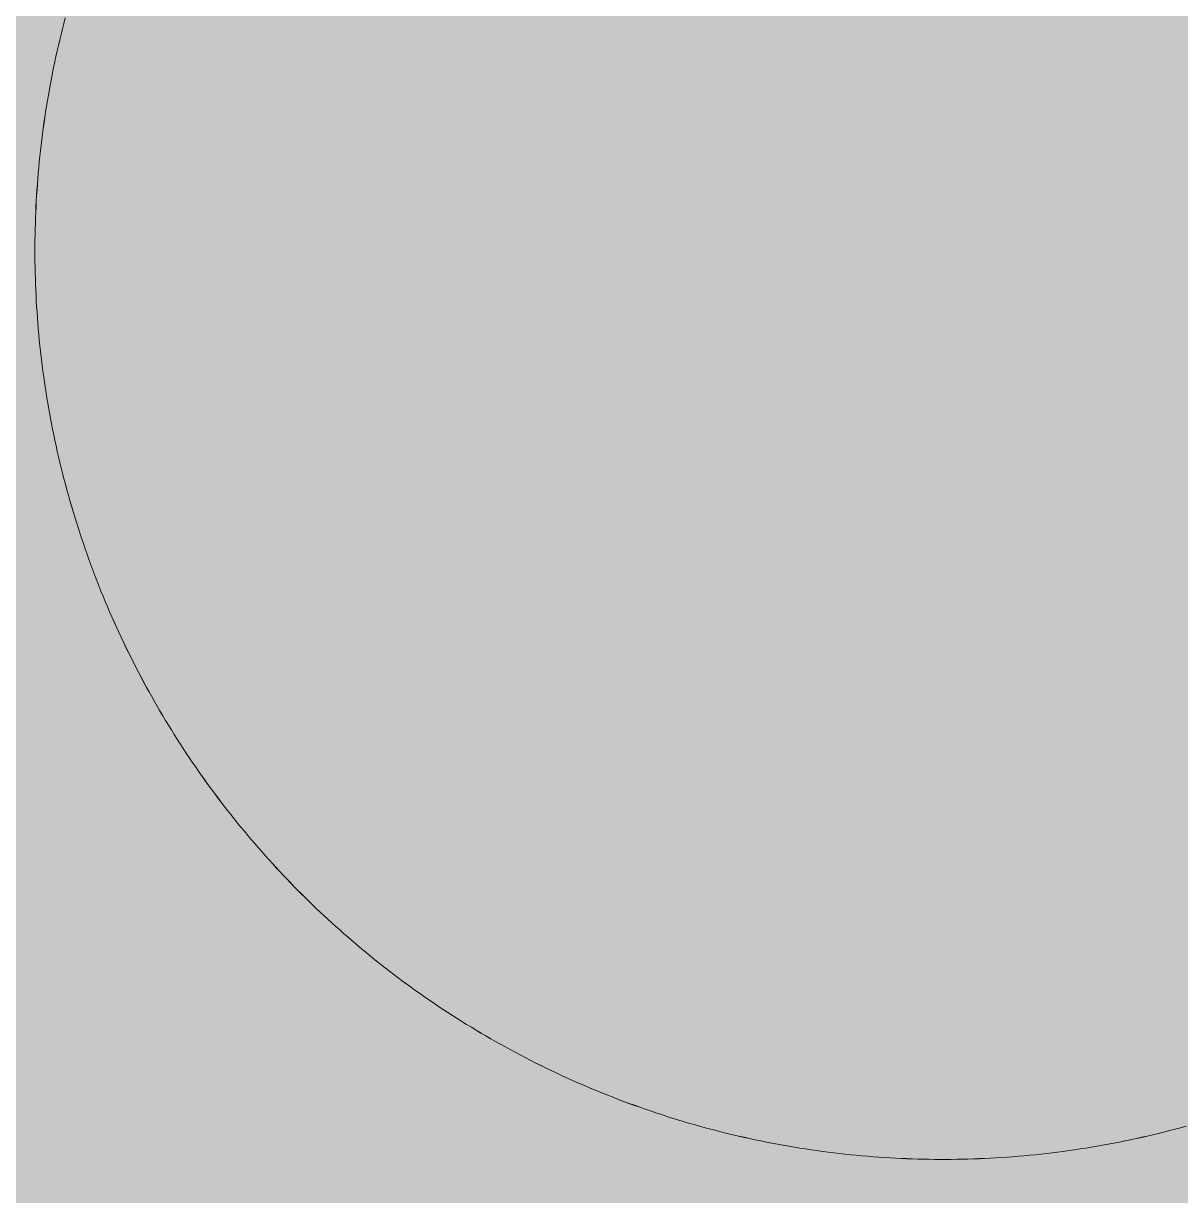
# Model space of a CAD drawing. Header units: millimetres. Extents: x 5622 to 8918, y 2044 to 6634.
# Drawn here: x 8590.272 to 8594.414, y 4136.946 to 4141.139 of the extents above; entities that cross this region are included whole.
import ezdxf

# ---------------------------------------------------------------- set-up
doc = ezdxf.new("R2010")
doc.units = ezdxf.units.MM
doc.linetypes.add('NASCOSTA', pattern=[9.525, 6.35, -3.175])
for name, color, linetype, lineweight in [('F_ARREDI', 7, 'Continuous', 5), ('F_FERRAMENTA', 253, 'Continuous', 5), ('F_MULTI laminato OPACO_retino', 1, 'Continuous', 5), ('F_Proiezioni', 253, 'NASCOSTA', 9)]:
    doc.layers.add(name, color=color, linetype=linetype, lineweight=lineweight)

# ---------------------------------------------------------------- blocks, each defined once
blk = doc.blocks.new("LIBRERIA_ingresso-living_sez._B.B'")
at = {"layer": 'F_MULTI laminato OPACO_retino', "true_color": 0x636466}
h = blk.add_hatch(color=251, dxfattribs=at)
h.dxf.hatch_style = 1
h.paths.add_polyline_path([(41313.1315, 11071.1262), (41913.1315, 11071.1262), (41913.1315, 13145.6262), (41313.1315, 13145.6262)])
at = {"layer": 'F_MULTI laminato OPACO_retino', "true_color": 0x939598}
h = blk.add_hatch(color=252, dxfattribs=at)
h.dxf.hatch_style = 1
h.paths.add_polyline_path([(41313.1315, 13145.6262), (41613.1315, 13145.6262), (41613.1315, 11071.1262), (41313.1315, 11071.1262)])
at = {"layer": 'F_Proiezioni', "color": 1}
for p, q in [((41585.9801, 11548.4192), (41585.9851, 11548.4388)), ((41585.9658, 11548.3604), (41585.9704, 11548.3801)), ((41585.9704, 11548.3801), (41585.9752, 11548.3997)), ((41585.9752, 11548.3997), (41585.9801, 11548.4192)), ((41585.9569, 11548.3211), (41585.9613, 11548.3408)), ((41585.9613, 11548.3408), (41585.9658, 11548.3604)), ((41585.9485, 11548.2817), (41585.9527, 11548.3014)), ((41585.9527, 11548.3014), (41585.9569, 11548.3211)), ((41585.9406, 11548.2421), (41585.9445, 11548.2619)), ((41585.9445, 11548.2619), (41585.9485, 11548.2817)), ((41585.9332, 11548.2025), (41585.9369, 11548.2223)), ((41585.9369, 11548.2223), (41585.9406, 11548.2421)), ((41585.9263, 11548.1628), (41585.9297, 11548.1826)), ((41585.9297, 11548.1826), (41585.9332, 11548.2025)), ((41585.9199, 11548.123), (41585.9231, 11548.1429)), ((41585.9231, 11548.1429), (41585.9263, 11548.1628)), ((41585.914, 11548.0832), (41585.9169, 11548.1031)), ((41585.9169, 11548.1031), (41585.9199, 11548.123)), ((41585.9086, 11548.0434), (41585.9112, 11548.0633)), ((41585.9112, 11548.0633), (41585.914, 11548.0832)), ((41585.9014, 11547.9835), (41585.9037, 11548.0035)), ((41585.9037, 11548.0035), (41585.9061, 11548.0234)), ((41585.9061, 11548.0234), (41585.9086, 11548.0434)), ((41585.8972, 11547.9436), (41585.8993, 11547.9636)), ((41585.8993, 11547.9636), (41585.9014, 11547.9835)), ((41585.8935, 11547.9037), (41585.8953, 11547.9236)), ((41585.8953, 11547.9236), (41585.8972, 11547.9436)), ((41585.8904, 11547.8638), (41585.8919, 11547.8837)), ((41585.8919, 11547.8837), (41585.8935, 11547.9037)), ((41585.8877, 11547.8239), (41585.8889, 11547.8438)), ((41585.8889, 11547.8438), (41585.8904, 11547.8638)), ((41585.8854, 11547.784), (41585.8865, 11547.804)), ((41585.8865, 11547.804), (41585.8877, 11547.8239)), ((41585.8837, 11547.7442), (41585.8845, 11547.7641)), ((41585.8845, 11547.7641), (41585.8854, 11547.784)), ((41585.8825, 11547.7044), (41585.8831, 11547.7243)), ((41585.8831, 11547.7243), (41585.8837, 11547.7442)), ((41585.8818, 11547.6647), (41585.8821, 11547.6846)), ((41585.8821, 11547.6846), (41585.8825, 11547.7044)), ((41585.8815, 11547.6251), (41585.8816, 11547.6449)), ((41585.8816, 11547.6053), (41585.8815, 11547.6251)), ((41585.8816, 11547.6449), (41585.8818, 11547.6647)), ((41585.8818, 11547.5854), (41585.8816, 11547.6053)), ((41585.8821, 11547.5655), (41585.8818, 11547.5854)), ((41585.8825, 11547.5456), (41585.8821, 11547.5655)), ((41585.8831, 11547.5257), (41585.8825, 11547.5456)), ((41585.8837, 11547.5058), (41585.8831, 11547.5257)), ((41585.8845, 11547.4858), (41585.8837, 11547.5058)), ((41585.8855, 11547.4659), (41585.8845, 11547.4858)), ((41585.8865, 11547.4459), (41585.8855, 11547.4659)), ((41585.8877, 11547.4259), (41585.8865, 11547.4459)), ((41585.889, 11547.406), (41585.8877, 11547.4259)), ((41585.8904, 11547.386), (41585.889, 11547.406)), ((41585.8919, 11547.366), (41585.8904, 11547.386)), ((41585.8936, 11547.346), (41585.8919, 11547.366)), ((41585.8954, 11547.326), (41585.8936, 11547.346)), ((41585.8973, 11547.306), (41585.8954, 11547.326)), ((41585.8993, 11547.286), (41585.8973, 11547.306)), ((41585.9015, 11547.266), (41585.8993, 11547.286)), ((41585.9038, 11547.246), (41585.9015, 11547.266)), ((41585.9062, 11547.226), (41585.9038, 11547.246)), ((41585.9087, 11547.2061), (41585.9062, 11547.226)), ((41585.9114, 11547.1861), (41585.9087, 11547.2061)), ((41585.9141, 11547.1661), (41585.9114, 11547.1861)), ((41585.917, 11547.1462), (41585.9141, 11547.1661)), ((41585.9201, 11547.1262), (41585.917, 11547.1462)), ((41585.9232, 11547.1063), (41585.9201, 11547.1262)), ((41585.9265, 11547.0864), (41585.9232, 11547.1063)), ((41585.9299, 11547.0665), (41585.9265, 11547.0864)), ((41585.9334, 11547.0466), (41585.9299, 11547.0665)), ((41585.9371, 11547.0268), (41585.9334, 11547.0466)), ((41585.9409, 11547.0069), (41585.9371, 11547.0268)), ((41585.9448, 11546.9871), (41585.9409, 11547.0069)), ((41585.9488, 11546.9673), (41585.9448, 11546.9871)), ((41585.9529, 11546.9475), (41585.9488, 11546.9673)), ((41585.9572, 11546.9278), (41585.9529, 11546.9475)), ((41585.9616, 11546.9081), (41585.9572, 11546.9278)), ((41585.9661, 11546.8884), (41585.9616, 11546.9081)), ((41585.9708, 11546.8687), (41585.9661, 11546.8884)), ((41585.9756, 11546.8491), (41585.9708, 11546.8687)), ((41585.9804, 11546.8295), (41585.9756, 11546.8491)), ((41585.9855, 11546.8099), (41585.9804, 11546.8295)), ((41585.9906, 11546.7904), (41585.9855, 11546.8099)), ((41585.9958, 11546.7708), (41585.9906, 11546.7904)), ((41586.0012, 11546.7514), (41585.9958, 11546.7708)), ((41586.0067, 11546.7319), (41586.0012, 11546.7514)), ((41586.0123, 11546.7125), (41586.0067, 11546.7319)), ((41586.0181, 11546.6932), (41586.0123, 11546.7125)), ((41586.0239, 11546.6739), (41586.0181, 11546.6932)), ((41586.0299, 11546.6546), (41586.0239, 11546.6739)), ((41586.036, 11546.6354), (41586.0299, 11546.6546)), ((41586.0422, 11546.6162), (41586.036, 11546.6354)), ((41586.0485, 11546.597), (41586.0422, 11546.6162)), ((41586.0549, 11546.5779), (41586.0485, 11546.597)), ((41586.0615, 11546.5588), (41586.0549, 11546.5779)), ((41586.0681, 11546.5398), (41586.0615, 11546.5588)), ((41586.0749, 11546.5209), (41586.0681, 11546.5398)), ((41586.0818, 11546.502), (41586.0749, 11546.5209)), ((41586.0888, 11546.4831), (41586.0818, 11546.502)), ((41586.0959, 11546.4643), (41586.0888, 11546.4831)), ((41586.1032, 11546.4455), (41586.0959, 11546.4643)), ((41586.1105, 11546.4268), (41586.1032, 11546.4455)), ((41586.118, 11546.4082), (41586.1105, 11546.4268)), ((41586.1255, 11546.3896), (41586.118, 11546.4082)), ((41586.1332, 11546.3711), (41586.1255, 11546.3896)), ((41586.141, 11546.3526), (41586.1332, 11546.3711)), ((41586.1489, 11546.3342), (41586.141, 11546.3526)), ((41586.1569, 11546.3158), (41586.1489, 11546.3342)), ((41586.1651, 11546.2975), (41586.1569, 11546.3158)), ((41586.1733, 11546.2793), (41586.1651, 11546.2975)), ((41586.1816, 11546.2611), (41586.1733, 11546.2793)), ((41586.1901, 11546.243), (41586.1816, 11546.2611)), ((41586.1986, 11546.2249), (41586.1901, 11546.243)), ((41586.2073, 11546.2069), (41586.1986, 11546.2249)), ((41586.2161, 11546.189), (41586.2073, 11546.2069)), ((41586.2249, 11546.1712), (41586.2161, 11546.189)), ((41586.2339, 11546.1534), (41586.2249, 11546.1712)), ((41586.243, 11546.1356), (41586.2339, 11546.1534)), ((41586.2522, 11546.118), (41586.243, 11546.1356)), ((41586.2614, 11546.1004), (41586.2522, 11546.118)), ((41586.2708, 11546.0829), (41586.2614, 11546.1004)), ((41586.2803, 11546.0654), (41586.2708, 11546.0829)), ((41586.2899, 11546.048), (41586.2803, 11546.0654)), ((41586.2995, 11546.0307), (41586.2899, 11546.048)), ((41586.3093, 11546.0135), (41586.2995, 11546.0307)), ((41586.3192, 11545.9963), (41586.3093, 11546.0135)), ((41586.3291, 11545.9792), (41586.3192, 11545.9963)), ((41586.3392, 11545.9622), (41586.3291, 11545.9792)), ((41586.3494, 11545.9453), (41586.3392, 11545.9622)), ((41586.3596, 11545.9284), (41586.3494, 11545.9453)), ((41586.37, 11545.9116), (41586.3596, 11545.9284)), ((41586.3804, 11545.8949), (41586.37, 11545.9116)), ((41586.3909, 11545.8783), (41586.3804, 11545.8949)), ((41586.4015, 11545.8617), (41586.3909, 11545.8783)), ((41586.4122, 11545.8453), (41586.4015, 11545.8617)), ((41586.423, 11545.8289), (41586.4122, 11545.8453)), ((41586.4339, 11545.8126), (41586.423, 11545.8289)), ((41586.4449, 11545.7964), (41586.4339, 11545.8126)), ((41586.4559, 11545.7802), (41586.4449, 11545.7964)), ((41586.4671, 11545.7642), (41586.4559, 11545.7802)), ((41586.4783, 11545.7482), (41586.4671, 11545.7642)), ((41586.4896, 11545.7323), (41586.4783, 11545.7482)), ((41586.501, 11545.7165), (41586.4896, 11545.7323)), ((41586.5124, 11545.7008), (41586.501, 11545.7165)), ((41586.524, 11545.6852), (41586.5124, 11545.7008)), ((41586.5356, 11545.6697), (41586.524, 11545.6852)), ((41586.5473, 11545.6543), (41586.5356, 11545.6697)), ((41586.5591, 11545.6389), (41586.5473, 11545.6543)), ((41586.571, 11545.6237), (41586.5591, 11545.6389)), ((41586.5829, 11545.6085), (41586.571, 11545.6237)), ((41586.5949, 11545.5934), (41586.5829, 11545.6085)), ((41586.607, 11545.5784), (41586.5949, 11545.5934)), ((41586.6191, 11545.5636), (41586.607, 11545.5784)), ((41586.6313, 11545.5488), (41586.6191, 11545.5636)), ((41586.6436, 11545.5341), (41586.6313, 11545.5488)), ((41586.656, 11545.5195), (41586.6436, 11545.5341)), ((41586.6684, 11545.505), (41586.656, 11545.5195)), ((41586.6808, 11545.4905), (41586.6684, 11545.505)), ((41586.6934, 11545.4762), (41586.6808, 11545.4905)), ((41586.706, 11545.462), (41586.6934, 11545.4762)), ((41586.7186, 11545.4479), (41586.706, 11545.462)), ((41586.7314, 11545.4339), (41586.7186, 11545.4479)), ((41586.7441, 11545.4199), (41586.7314, 11545.4339)), ((41586.757, 11545.4061), (41586.7441, 11545.4199)), ((41586.7699, 11545.3924), (41586.757, 11545.4061)), ((41586.7828, 11545.3788), (41586.7699, 11545.3924)), ((41586.7958, 11545.3653), (41586.7828, 11545.3788)), ((41586.8089, 11545.3518), (41586.7958, 11545.3653)), ((41586.822, 11545.3385), (41586.8089, 11545.3518)), ((41586.8351, 11545.3253), (41586.822, 11545.3385)), ((41586.8484, 11545.3122), (41586.8351, 11545.3253)), ((41586.8617, 11545.2991), (41586.8484, 11545.3122)), ((41586.8752, 11545.286), (41586.8617, 11545.2991)), ((41586.8887, 11545.273), (41586.8752, 11545.286)), ((41586.9024, 11545.2601), (41586.8887, 11545.273)), ((41586.9162, 11545.2472), (41586.9024, 11545.2601)), ((41586.9301, 11545.2343), (41586.9162, 11545.2472)), ((41586.9441, 11545.2215), (41586.9301, 11545.2343)), ((41586.9582, 11545.2088), (41586.9441, 11545.2215)), ((41586.9724, 11545.1961), (41586.9582, 11545.2088)), ((41586.9867, 11545.1834), (41586.9724, 11545.1961)), ((41587.0011, 11545.1709), (41586.9867, 11545.1834)), ((41587.0156, 11545.1583), (41587.0011, 11545.1709)), ((41587.0302, 11545.1459), (41587.0156, 11545.1583)), ((41587.0449, 11545.1335), (41587.0302, 11545.1459)), ((41587.0597, 11545.1211), (41587.0449, 11545.1335)), ((41587.0746, 11545.1089), (41587.0597, 11545.1211)), ((41587.0897, 11545.0967), (41587.0746, 11545.1089)), ((41587.1048, 11545.0845), (41587.0897, 11545.0967)), ((41587.12, 11545.0725), (41587.1048, 11545.0845)), ((41587.1353, 11545.0605), (41587.12, 11545.0725)), ((41587.1507, 11545.0486), (41587.1353, 11545.0605)), ((41587.1662, 11545.0367), (41587.1507, 11545.0486)), ((41587.1818, 11545.0249), (41587.1662, 11545.0367)), ((41587.1975, 11545.0132), (41587.1818, 11545.0249)), ((41587.2133, 11545.0016), (41587.1975, 11545.0132)), ((41587.2292, 11544.9901), (41587.2133, 11545.0016)), ((41587.2452, 11544.9786), (41587.2292, 11544.9901)), ((41587.2612, 11544.9672), (41587.2452, 11544.9786)), ((41587.2774, 11544.9559), (41587.2612, 11544.9672)), ((41587.2936, 11544.9447), (41587.2774, 11544.9559)), ((41587.31, 11544.9336), (41587.2936, 11544.9447)), ((41587.3264, 11544.9225), (41587.31, 11544.9336)), ((41587.3429, 11544.9116), (41587.3264, 11544.9225)), ((41587.3595, 11544.9007), (41587.3429, 11544.9116)), ((41587.3762, 11544.8899), (41587.3595, 11544.9007)), ((41587.393, 11544.8792), (41587.3762, 11544.8899)), ((41587.4099, 11544.8686), (41587.393, 11544.8792)), ((41587.4269, 11544.8581), (41587.4099, 11544.8686)), ((41587.4439, 11544.8477), (41587.4269, 11544.8581)), ((41587.461, 11544.8373), (41587.4439, 11544.8477)), ((41587.4782, 11544.8271), (41587.461, 11544.8373)), ((41587.4955, 11544.817), (41587.4782, 11544.8271)), ((41587.5129, 11544.8069), (41587.4955, 11544.817)), ((41587.5303, 11544.797), (41587.5129, 11544.8069)), ((41587.5478, 11544.7871), (41587.5303, 11544.797)), ((41587.5654, 11544.7774), (41587.5478, 11544.7871)), ((41587.5831, 11544.7678), (41587.5654, 11544.7774)), ((41587.6008, 11544.7582), (41587.5831, 11544.7678)), ((41587.6186, 11544.7488), (41587.6008, 11544.7582)), ((41587.6365, 11544.7394), (41587.6186, 11544.7488)), ((41587.6545, 11544.7302), (41587.6365, 11544.7394)), ((41587.6725, 11544.7211), (41587.6545, 11544.7302)), ((41587.6906, 11544.712), (41587.6725, 11544.7211)), ((41587.7088, 11544.7031), (41587.6906, 11544.712)), ((41587.727, 11544.6943), (41587.7088, 11544.7031)), ((41587.7453, 11544.6856), (41587.727, 11544.6943)), ((41587.7637, 11544.677), (41587.7453, 11544.6856)), ((41587.7821, 11544.6685), (41587.7637, 11544.677)), ((41587.8006, 11544.6601), (41587.7821, 11544.6685)), ((41587.8192, 11544.6519), (41587.8006, 11544.6601)), ((41587.8378, 11544.6437), (41587.8192, 11544.6519)), ((41587.8565, 11544.6357), (41587.8378, 11544.6437)), ((41587.8752, 11544.6278), (41587.8565, 11544.6357)), ((41587.894, 11544.6199), (41587.8752, 11544.6278)), ((41587.9129, 11544.6122), (41587.894, 11544.6199)), ((41587.9318, 11544.6047), (41587.9129, 11544.6122)), ((41587.9508, 11544.5972), (41587.9318, 11544.6047)), ((41587.9698, 11544.5899), (41587.9508, 11544.5972)), ((41587.9889, 11544.5826), (41587.9698, 11544.5899)), ((41588.008, 11544.5755), (41587.9889, 11544.5826)), ((41588.0272, 11544.5685), (41588.008, 11544.5755)), ((41588.0464, 11544.5616), (41588.0272, 11544.5685)), ((41588.0657, 11544.5549), (41588.0464, 11544.5616)), ((41588.0851, 11544.5483), (41588.0657, 11544.5549)), ((41588.1044, 11544.5417), (41588.0851, 11544.5483)), ((41588.1239, 11544.5353), (41588.1044, 11544.5417)), ((41588.1433, 11544.5291), (41588.1239, 11544.5353)), ((41588.1628, 11544.5229), (41588.1433, 11544.5291)), ((41588.1824, 11544.5169), (41588.1628, 11544.5229)), ((41588.202, 11544.5109), (41588.1824, 11544.5169)), ((41588.2216, 11544.5051), (41588.202, 11544.5109)), ((41588.2413, 11544.4995), (41588.2216, 11544.5051)), ((41588.261, 11544.4939), (41588.2413, 11544.4995)), ((41588.2807, 11544.4885), (41588.261, 11544.4939)), ((41588.3005, 11544.4832), (41588.2807, 11544.4885)), ((41588.3203, 11544.478), (41588.3005, 11544.4832)), ((41589.9428, 11544.478), (41589.9626, 11544.4832)), ((41589.9626, 11544.4832), (41589.9824, 11544.4885)), ((41588.3401, 11544.473), (41588.3203, 11544.478)), ((41588.36, 11544.4681), (41588.3401, 11544.473)), ((41588.3798, 11544.4633), (41588.36, 11544.4681)), ((41588.3997, 11544.4586), (41588.3798, 11544.4633)), ((41588.4197, 11544.454), (41588.3997, 11544.4586)), ((41588.4396, 11544.4496), (41588.4197, 11544.454)), ((41588.4596, 11544.4453), (41588.4396, 11544.4496)), ((41588.4796, 11544.4412), (41588.4596, 11544.4453)), ((41588.4996, 11544.4371), (41588.4796, 11544.4412)), ((41589.7634, 11544.4371), (41589.7834, 11544.4412)), ((41589.7834, 11544.4412), (41589.8034, 11544.4453)), ((41589.8034, 11544.4453), (41589.8234, 11544.4496)), ((41589.8234, 11544.4496), (41589.8434, 11544.454)), ((41589.8434, 11544.454), (41589.8633, 11544.4586)), ((41589.8633, 11544.4586), (41589.8832, 11544.4633)), ((41589.8832, 11544.4633), (41589.9031, 11544.4681)), ((41589.9031, 11544.4681), (41589.923, 11544.473)), ((41589.923, 11544.473), (41589.9428, 11544.478)), ((41588.5197, 11544.4332), (41588.4996, 11544.4371)), ((41588.5397, 11544.4294), (41588.5197, 11544.4332)), ((41588.5598, 11544.4258), (41588.5397, 11544.4294)), ((41588.5799, 11544.4223), (41588.5598, 11544.4258)), ((41588.6, 11544.4189), (41588.5799, 11544.4223)), ((41588.6201, 11544.4156), (41588.6, 11544.4189)), ((41588.6402, 11544.4125), (41588.6201, 11544.4156)), ((41588.6603, 11544.4095), (41588.6402, 11544.4125)), ((41588.6805, 11544.4066), (41588.6603, 11544.4095)), ((41588.7006, 11544.4039), (41588.6805, 11544.4066)), ((41588.7207, 11544.4012), (41588.7006, 11544.4039)), ((41588.7409, 11544.3987), (41588.7207, 11544.4012)), ((41588.761, 11544.3964), (41588.7409, 11544.3987)), ((41588.7811, 11544.3941), (41588.761, 11544.3964)), ((41589.4819, 11544.3941), (41589.502, 11544.3964)), ((41589.502, 11544.3964), (41589.5222, 11544.3987)), ((41589.5222, 11544.3987), (41589.5423, 11544.4012)), ((41589.5423, 11544.4012), (41589.5625, 11544.4039)), ((41589.5625, 11544.4039), (41589.5826, 11544.4066)), ((41589.5826, 11544.4066), (41589.6027, 11544.4095)), ((41589.6027, 11544.4095), (41589.6228, 11544.4125)), ((41589.6228, 11544.4125), (41589.643, 11544.4156)), ((41589.643, 11544.4156), (41589.6631, 11544.4189)), ((41589.6631, 11544.4189), (41589.6832, 11544.4223)), ((41589.6832, 11544.4223), (41589.7032, 11544.4258)), ((41589.7032, 11544.4258), (41589.7233, 11544.4294)), ((41589.7233, 11544.4294), (41589.7434, 11544.4332)), ((41589.7434, 11544.4332), (41589.7634, 11544.4371)), ((41588.8013, 11544.392), (41588.7811, 11544.3941)), ((41588.8214, 11544.39), (41588.8013, 11544.392)), ((41588.8415, 11544.3881), (41588.8214, 11544.39)), ((41588.8616, 11544.3864), (41588.8415, 11544.3881)), ((41588.8817, 11544.3848), (41588.8616, 11544.3864)), ((41588.9018, 11544.3833), (41588.8817, 11544.3848)), ((41588.9219, 11544.3819), (41588.9018, 11544.3833)), ((41588.942, 11544.3807), (41588.9219, 11544.3819)), ((41588.962, 11544.3796), (41588.942, 11544.3807)), ((41588.982, 11544.3786), (41588.962, 11544.3796)), ((41589.002, 11544.3777), (41588.982, 11544.3786)), ((41589.022, 11544.377), (41589.002, 11544.3777)), ((41589.042, 11544.3764), (41589.022, 11544.377)), ((41589.0619, 11544.3759), (41589.042, 11544.3764)), ((41589.0819, 11544.3755), (41589.0619, 11544.3759)), ((41589.1017, 11544.3752), (41589.0819, 11544.3755)), ((41589.1216, 11544.3751), (41589.1017, 11544.3752)), ((41589.1216, 11544.3751), (41589.1414, 11544.3751)), ((41589.1414, 11544.3751), (41589.1613, 11544.3752)), ((41589.1613, 11544.3752), (41589.1812, 11544.3755)), ((41589.1812, 11544.3755), (41589.2011, 11544.3759)), ((41589.2011, 11544.3759), (41589.2211, 11544.3764)), ((41589.2211, 11544.3764), (41589.241, 11544.377)), ((41589.241, 11544.377), (41589.261, 11544.3777)), ((41589.261, 11544.3777), (41589.281, 11544.3786)), ((41589.281, 11544.3786), (41589.3011, 11544.3796)), ((41589.3011, 11544.3796), (41589.3211, 11544.3807)), ((41589.3211, 11544.3807), (41589.3412, 11544.3819)), ((41589.3412, 11544.3819), (41589.3612, 11544.3833)), ((41589.3612, 11544.3833), (41589.3813, 11544.3848)), ((41589.3813, 11544.3848), (41589.4014, 11544.3864)), ((41589.4014, 11544.3864), (41589.4215, 11544.3881)), ((41589.4215, 11544.3881), (41589.4417, 11544.39)), ((41589.4417, 11544.39), (41589.4618, 11544.392)), ((41589.4618, 11544.392), (41589.4819, 11544.3941))]:
    blk.add_line(p, q, dxfattribs=at)

msp = doc.modelspace()

# ---------------------------------------------------------------- linework, layer by layer
at = {"layer": 'F_FERRAMENTA', "linetype": 'NASCOSTA'}
for p, q in [((8590.4113, 4141.1198), (8590.4163, 4141.1393)), ((8590.4163, 4141.1393), (8590.4214, 4141.1588)), ((8590.4017, 4141.0806), (8590.4064, 4141.1002)), ((8590.4064, 4141.1002), (8590.4113, 4141.1198)), ((8590.3926, 4141.0413), (8590.3971, 4141.061)), ((8590.3971, 4141.061), (8590.4017, 4141.0806)), ((8590.3798, 4140.9822), (8590.3839, 4141.0019)), ((8590.3839, 4141.0019), (8590.3882, 4141.0216)), ((8590.3882, 4141.0216), (8590.3926, 4141.0413)), ((8590.3719, 4140.9427), (8590.3758, 4140.9624)), ((8590.3758, 4140.9624), (8590.3798, 4140.9822)), ((8590.3645, 4140.903), (8590.3681, 4140.9229)), ((8590.3681, 4140.9229), (8590.3719, 4140.9427)), ((8590.3576, 4140.8633), (8590.361, 4140.8832)), ((8590.361, 4140.8832), (8590.3645, 4140.903)), ((8590.3512, 4140.8236), (8590.3543, 4140.8435)), ((8590.3543, 4140.8435), (8590.3576, 4140.8633)), ((8590.3453, 4140.7838), (8590.3482, 4140.8037)), ((8590.3482, 4140.8037), (8590.3512, 4140.8236)), ((8590.3398, 4140.7439), (8590.3425, 4140.7638)), ((8590.3425, 4140.7638), (8590.3453, 4140.7838)), ((8590.3349, 4140.704), (8590.3373, 4140.724)), ((8590.3373, 4140.724), (8590.3398, 4140.7439)), ((8590.3305, 4140.6641), (8590.3326, 4140.6841)), ((8590.3326, 4140.6841), (8590.3349, 4140.704)), ((8590.3266, 4140.6242), (8590.3285, 4140.6442)), ((8590.3285, 4140.6442), (8590.3305, 4140.6641)), ((8590.3216, 4140.5643), (8590.3231, 4140.5843)), ((8590.3231, 4140.5843), (8590.3248, 4140.6042)), ((8590.3248, 4140.6042), (8590.3266, 4140.6242)), ((8590.3189, 4140.5244), (8590.3202, 4140.5444)), ((8590.3202, 4140.5444), (8590.3216, 4140.5643)), ((8590.3167, 4140.4846), (8590.3177, 4140.5045)), ((8590.3177, 4140.5045), (8590.3189, 4140.5244)), ((8590.315, 4140.4448), (8590.3158, 4140.4647)), ((8590.3158, 4140.4647), (8590.3167, 4140.4846)), ((8590.3138, 4140.405), (8590.3143, 4140.4249)), ((8590.3143, 4140.4249), (8590.315, 4140.4448)), ((8590.313, 4140.3653), (8590.3133, 4140.3851)), ((8590.3133, 4140.3851), (8590.3138, 4140.405)), ((8590.3128, 4140.3455), (8590.313, 4140.3653)), ((8590.3128, 4140.3257), (8590.3128, 4140.3455)), ((8590.3128, 4140.3058), (8590.3128, 4140.3257)), ((8590.313, 4140.286), (8590.3128, 4140.3058)), ((8590.3133, 4140.2661), (8590.313, 4140.286)), ((8590.3138, 4140.2462), (8590.3133, 4140.2661)), ((8590.3143, 4140.2263), (8590.3138, 4140.2462)), ((8590.315, 4140.2063), (8590.3143, 4140.2263)), ((8590.3158, 4140.1864), (8590.315, 4140.2063)), ((8590.3167, 4140.1664), (8590.3158, 4140.1864)), ((8590.3178, 4140.1465), (8590.3167, 4140.1664)), ((8590.3189, 4140.1265), (8590.3178, 4140.1465)), ((8590.3202, 4140.1065), (8590.3189, 4140.1265)), ((8590.3216, 4140.0865), (8590.3202, 4140.1065)), ((8590.3232, 4140.0665), (8590.3216, 4140.0865)), ((8590.3248, 4140.0465), (8590.3232, 4140.0665)), ((8590.3266, 4140.0265), (8590.3248, 4140.0465)), ((8590.3285, 4140.0065), (8590.3266, 4140.0265)), ((8590.3306, 4139.9865), (8590.3285, 4140.0065)), ((8590.3327, 4139.9666), (8590.3306, 4139.9865)), ((8590.335, 4139.9466), (8590.3327, 4139.9666)), ((8590.3374, 4139.9266), (8590.335, 4139.9466)), ((8590.3399, 4139.9066), (8590.3374, 4139.9266)), ((8590.3426, 4139.8866), (8590.3399, 4139.9066)), ((8590.3454, 4139.8667), (8590.3426, 4139.8866)), ((8590.3483, 4139.8467), (8590.3454, 4139.8667)), ((8590.3513, 4139.8268), (8590.3483, 4139.8467)), ((8590.3545, 4139.8068), (8590.3513, 4139.8268)), ((8590.3577, 4139.7869), (8590.3545, 4139.8068)), ((8590.3612, 4139.767), (8590.3577, 4139.7869)), ((8590.3647, 4139.7472), (8590.3612, 4139.767)), ((8590.3683, 4139.7273), (8590.3647, 4139.7472)), ((8590.3721, 4139.7075), (8590.3683, 4139.7273)), ((8590.376, 4139.6876), (8590.3721, 4139.7075)), ((8590.38, 4139.6678), (8590.376, 4139.6876)), ((8590.3842, 4139.6481), (8590.38, 4139.6678)), ((8590.3885, 4139.6283), (8590.3842, 4139.6481)), ((8590.3929, 4139.6086), (8590.3885, 4139.6283)), ((8590.3974, 4139.5889), (8590.3929, 4139.6086)), ((8590.402, 4139.5692), (8590.3974, 4139.5889)), ((8590.4068, 4139.5496), (8590.402, 4139.5692)), ((8590.4117, 4139.53), (8590.4068, 4139.5496)), ((8590.4167, 4139.5104), (8590.4117, 4139.53)), ((8590.4218, 4139.4909), (8590.4167, 4139.5104)), ((8590.4271, 4139.4714), (8590.4218, 4139.4909)), ((8590.4325, 4139.4519), (8590.4271, 4139.4714)), ((8590.438, 4139.4325), (8590.4325, 4139.4519)), ((8590.4436, 4139.4131), (8590.438, 4139.4325)), ((8590.4493, 4139.3937), (8590.4436, 4139.4131)), ((8590.4551, 4139.3744), (8590.4493, 4139.3937)), ((8590.4611, 4139.3551), (8590.4551, 4139.3744)), ((8590.4672, 4139.3359), (8590.4611, 4139.3551)), ((8590.4734, 4139.3167), (8590.4672, 4139.3359)), ((8590.4797, 4139.2976), (8590.4734, 4139.3167)), ((8590.4861, 4139.2784), (8590.4797, 4139.2976)), ((8590.4927, 4139.2594), (8590.4861, 4139.2784)), ((8590.4994, 4139.2404), (8590.4927, 4139.2594)), ((8590.5061, 4139.2214), (8590.4994, 4139.2404)), ((8590.513, 4139.2025), (8590.5061, 4139.2214)), ((8590.52, 4139.1836), (8590.513, 4139.2025)), ((8590.5272, 4139.1648), (8590.52, 4139.1836)), ((8590.5344, 4139.1461), (8590.5272, 4139.1648)), ((8590.5417, 4139.1274), (8590.5344, 4139.1461)), ((8590.5492, 4139.1087), (8590.5417, 4139.1274)), ((8590.5568, 4139.0901), (8590.5492, 4139.1087)), ((8590.5645, 4139.0716), (8590.5568, 4139.0901)), ((8590.5723, 4139.0531), (8590.5645, 4139.0716)), ((8590.5802, 4139.0347), (8590.5723, 4139.0531)), ((8590.5882, 4139.0164), (8590.5802, 4139.0347)), ((8590.5963, 4138.9981), (8590.5882, 4139.0164)), ((8590.6045, 4138.9798), (8590.5963, 4138.9981)), ((8590.6129, 4138.9617), (8590.6045, 4138.9798)), ((8590.6213, 4138.9435), (8590.6129, 4138.9617)), ((8590.6299, 4138.9255), (8590.6213, 4138.9435)), ((8590.6385, 4138.9075), (8590.6299, 4138.9255)), ((8590.6473, 4138.8896), (8590.6385, 4138.9075)), ((8590.6562, 4138.8717), (8590.6473, 4138.8896)), ((8590.6651, 4138.8539), (8590.6562, 4138.8717)), ((8590.6742, 4138.8362), (8590.6651, 4138.8539)), ((8590.6834, 4138.8185), (8590.6742, 4138.8362)), ((8590.6927, 4138.8009), (8590.6834, 4138.8185)), ((8590.7021, 4138.7834), (8590.6927, 4138.8009)), ((8590.7115, 4138.766), (8590.7021, 4138.7834)), ((8590.7211, 4138.7486), (8590.7115, 4138.766)), ((8590.7308, 4138.7313), (8590.7211, 4138.7486)), ((8590.7406, 4138.714), (8590.7308, 4138.7313)), ((8590.7504, 4138.6969), (8590.7406, 4138.714)), ((8590.7604, 4138.6798), (8590.7504, 4138.6969)), ((8590.7705, 4138.6627), (8590.7604, 4138.6798)), ((8590.7806, 4138.6458), (8590.7705, 4138.6627)), ((8590.7909, 4138.6289), (8590.7806, 4138.6458)), ((8590.8012, 4138.6122), (8590.7909, 4138.6289)), ((8590.8116, 4138.5954), (8590.8012, 4138.6122)), ((8590.8222, 4138.5788), (8590.8116, 4138.5954)), ((8590.8328, 4138.5623), (8590.8222, 4138.5788)), ((8590.8435, 4138.5458), (8590.8328, 4138.5623)), ((8590.8543, 4138.5294), (8590.8435, 4138.5458)), ((8590.8651, 4138.5131), (8590.8543, 4138.5294)), ((8590.8761, 4138.4969), (8590.8651, 4138.5131)), ((8590.8872, 4138.4808), (8590.8761, 4138.4969)), ((8590.8983, 4138.4647), (8590.8872, 4138.4808)), ((8590.9095, 4138.4488), (8590.8983, 4138.4647)), ((8590.9208, 4138.4329), (8590.9095, 4138.4488)), ((8590.9322, 4138.4171), (8590.9208, 4138.4329)), ((8590.9437, 4138.4014), (8590.9322, 4138.4171)), ((8590.9552, 4138.3858), (8590.9437, 4138.4014)), ((8590.9669, 4138.3703), (8590.9552, 4138.3858)), ((8590.9786, 4138.3548), (8590.9669, 4138.3703)), ((8590.9904, 4138.3395), (8590.9786, 4138.3548)), ((8591.0022, 4138.3242), (8590.9904, 4138.3395)), ((8591.0141, 4138.309), (8591.0022, 4138.3242)), ((8591.0261, 4138.294), (8591.0141, 4138.309)), ((8591.0382, 4138.279), (8591.0261, 4138.294)), ((8591.0504, 4138.2641), (8591.0382, 4138.279)), ((8591.0626, 4138.2493), (8591.0504, 4138.2641)), ((8591.0749, 4138.2346), (8591.0626, 4138.2493)), ((8591.0872, 4138.22), (8591.0749, 4138.2346)), ((8591.0996, 4138.2055), (8591.0872, 4138.22)), ((8591.1121, 4138.1911), (8591.0996, 4138.2055)), ((8591.1246, 4138.1768), (8591.1121, 4138.1911)), ((8591.1372, 4138.1626), (8591.1246, 4138.1768)), ((8591.1499, 4138.1484), (8591.1372, 4138.1626)), ((8591.1626, 4138.1344), (8591.1499, 4138.1484)), ((8591.1754, 4138.1205), (8591.1626, 4138.1344)), ((8591.1882, 4138.1067), (8591.1754, 4138.1205)), ((8591.2011, 4138.0929), (8591.1882, 4138.1067)), ((8591.2141, 4138.0793), (8591.2011, 4138.0929)), ((8591.2271, 4138.0658), (8591.2141, 4138.0793)), ((8591.2401, 4138.0524), (8591.2271, 4138.0658)), ((8591.2532, 4138.0391), (8591.2401, 4138.0524)), ((8591.2664, 4138.0259), (8591.2532, 4138.0391)), ((8591.2796, 4138.0127), (8591.2664, 4138.0259)), ((8591.293, 4137.9996), (8591.2796, 4138.0127)), ((8591.3064, 4137.9866), (8591.293, 4137.9996)), ((8591.32, 4137.9736), (8591.3064, 4137.9866)), ((8591.3337, 4137.9606), (8591.32, 4137.9736)), ((8591.3474, 4137.9477), (8591.3337, 4137.9606)), ((8591.3613, 4137.9349), (8591.3474, 4137.9477)), ((8591.3753, 4137.9221), (8591.3613, 4137.9349)), ((8591.3894, 4137.9093), (8591.3753, 4137.9221)), ((8591.4036, 4137.8966), (8591.3894, 4137.9093)), ((8591.4179, 4137.884), (8591.4036, 4137.8966)), ((8591.4323, 4137.8714), (8591.4179, 4137.884)), ((8591.4468, 4137.8589), (8591.4323, 4137.8714)), ((8591.4614, 4137.8464), (8591.4468, 4137.8589)), ((8591.4762, 4137.834), (8591.4614, 4137.8464)), ((8591.491, 4137.8217), (8591.4762, 4137.834)), ((8591.5059, 4137.8094), (8591.491, 4137.8217)), ((8591.5209, 4137.7972), (8591.5059, 4137.8094)), ((8591.536, 4137.7851), (8591.5209, 4137.7972)), ((8591.5512, 4137.773), (8591.536, 4137.7851)), ((8591.5665, 4137.761), (8591.5512, 4137.773)), ((8591.582, 4137.7491), (8591.5665, 4137.761)), ((8591.5975, 4137.7373), (8591.582, 4137.7491)), ((8591.6131, 4137.7255), (8591.5975, 4137.7373)), ((8591.6287, 4137.7138), (8591.6131, 4137.7255)), ((8591.6445, 4137.7022), (8591.6287, 4137.7138)), ((8591.6604, 4137.6906), (8591.6445, 4137.7022)), ((8591.6764, 4137.6791), (8591.6604, 4137.6906)), ((8591.6925, 4137.6678), (8591.6764, 4137.6791)), ((8591.7086, 4137.6565), (8591.6925, 4137.6678)), ((8591.7249, 4137.6452), (8591.7086, 4137.6565)), ((8591.7412, 4137.6341), (8591.7249, 4137.6452)), ((8591.7577, 4137.6231), (8591.7412, 4137.6341)), ((8591.7742, 4137.6121), (8591.7577, 4137.6231)), ((8591.7908, 4137.6012), (8591.7742, 4137.6121)), ((8591.8075, 4137.5904), (8591.7908, 4137.6012)), ((8591.8243, 4137.5797), (8591.8075, 4137.5904)), ((8591.8411, 4137.5691), (8591.8243, 4137.5797)), ((8591.8581, 4137.5586), (8591.8411, 4137.5691)), ((8591.8751, 4137.5482), (8591.8581, 4137.5586)), ((8591.8923, 4137.5379), (8591.8751, 4137.5482)), ((8591.9095, 4137.5277), (8591.8923, 4137.5379)), ((8591.9267, 4137.5175), (8591.9095, 4137.5277)), ((8591.9441, 4137.5075), (8591.9267, 4137.5175)), ((8591.9615, 4137.4975), (8591.9441, 4137.5075)), ((8591.9791, 4137.4877), (8591.9615, 4137.4975)), ((8591.9967, 4137.4779), (8591.9791, 4137.4877)), ((8592.0143, 4137.4683), (8591.9967, 4137.4779)), ((8592.0321, 4137.4588), (8592.0143, 4137.4683)), ((8592.0499, 4137.4493), (8592.0321, 4137.4588)), ((8592.0678, 4137.44), (8592.0499, 4137.4493)), ((8592.0857, 4137.4307), (8592.0678, 4137.44)), ((8592.1038, 4137.4216), (8592.0857, 4137.4307)), ((8592.1219, 4137.4126), (8592.1038, 4137.4216)), ((8592.14, 4137.4037), (8592.1219, 4137.4126)), ((8592.1583, 4137.3948), (8592.14, 4137.4037)), ((8592.1766, 4137.3861), (8592.1583, 4137.3948)), ((8592.1949, 4137.3775), (8592.1766, 4137.3861)), ((8592.2134, 4137.3691), (8592.1949, 4137.3775)), ((8592.2319, 4137.3607), (8592.2134, 4137.3691)), ((8592.2504, 4137.3524), (8592.2319, 4137.3607)), ((8592.269, 4137.3443), (8592.2504, 4137.3524)), ((8592.2877, 4137.3362), (8592.269, 4137.3443)), ((8592.3065, 4137.3283), (8592.2877, 4137.3362)), ((8592.3253, 4137.3205), (8592.3065, 4137.3283)), ((8592.3441, 4137.3128), (8592.3253, 4137.3205)), ((8592.363, 4137.3052), (8592.3441, 4137.3128)), ((8592.382, 4137.2978), (8592.363, 4137.3052)), ((8592.401, 4137.2904), (8592.382, 4137.2978)), ((8592.4201, 4137.2832), (8592.401, 4137.2904)), ((8592.4393, 4137.2761), (8592.4201, 4137.2832)), ((8592.4584, 4137.2691), (8592.4393, 4137.2761)), ((8592.4777, 4137.2622), (8592.4584, 4137.2691)), ((8592.497, 4137.2554), (8592.4777, 4137.2622)), ((8592.5163, 4137.2488), (8592.497, 4137.2554)), ((8592.5357, 4137.2423), (8592.5163, 4137.2488)), ((8592.5551, 4137.2359), (8592.5357, 4137.2423)), ((8592.5746, 4137.2296), (8592.5551, 4137.2359)), ((8592.5941, 4137.2234), (8592.5746, 4137.2296)), ((8592.6136, 4137.2174), (8592.5941, 4137.2234)), ((8592.6332, 4137.2115), (8592.6136, 4137.2174)), ((8592.6528, 4137.2057), (8592.6332, 4137.2115)), ((8592.6725, 4137.2), (8592.6528, 4137.2057)), ((8592.6922, 4137.1945), (8592.6725, 4137.2)), ((8592.7119, 4137.1891), (8592.6922, 4137.1945)), ((8592.7317, 4137.1837), (8592.7119, 4137.1891)), ((8594.3938, 4137.1837), (8594.4136, 4137.1891)), ((8594.4136, 4137.1891), (8594.4333, 4137.1945)), ((8592.7515, 4137.1786), (8592.7317, 4137.1837)), ((8592.7713, 4137.1735), (8592.7515, 4137.1786)), ((8592.7912, 4137.1686), (8592.7713, 4137.1735)), ((8592.8111, 4137.1638), (8592.7912, 4137.1686)), ((8592.831, 4137.1591), (8592.8111, 4137.1638)), ((8592.8509, 4137.1546), (8592.831, 4137.1591)), ((8592.8709, 4137.1502), (8592.8509, 4137.1546)), ((8592.8909, 4137.1459), (8592.8709, 4137.1502)), ((8592.9109, 4137.1417), (8592.8909, 4137.1459)), ((8594.2147, 4137.1417), (8594.2347, 4137.1459)), ((8594.2347, 4137.1459), (8594.2547, 4137.1502)), ((8594.2547, 4137.1502), (8594.2746, 4137.1546)), ((8594.2746, 4137.1546), (8594.2946, 4137.1591)), ((8594.2946, 4137.1591), (8594.3145, 4137.1638)), ((8594.3145, 4137.1638), (8594.3343, 4137.1686)), ((8594.3343, 4137.1686), (8594.3542, 4137.1735)), ((8594.3542, 4137.1735), (8594.374, 4137.1786)), ((8594.374, 4137.1786), (8594.3938, 4137.1837)), ((8592.9309, 4137.1377), (8592.9109, 4137.1417)), ((8592.9509, 4137.1338), (8592.9309, 4137.1377)), ((8592.971, 4137.13), (8592.9509, 4137.1338)), ((8592.9911, 4137.1263), (8592.971, 4137.13)), ((8593.0111, 4137.1228), (8592.9911, 4137.1263)), ((8593.0312, 4137.1194), (8593.0111, 4137.1228)), ((8593.0513, 4137.1162), (8593.0312, 4137.1194)), ((8593.0715, 4137.113), (8593.0513, 4137.1162)), ((8593.0916, 4137.11), (8593.0715, 4137.113)), ((8593.1117, 4137.1072), (8593.0916, 4137.11)), ((8593.1318, 4137.1044), (8593.1117, 4137.1072)), ((8593.152, 4137.1018), (8593.1318, 4137.1044)), ((8593.9736, 4137.1018), (8593.9937, 4137.1044)), ((8593.9937, 4137.1044), (8594.0138, 4137.1072)), ((8594.0138, 4137.1072), (8594.034, 4137.11)), ((8594.034, 4137.11), (8594.0541, 4137.113)), ((8594.0541, 4137.113), (8594.0742, 4137.1162)), ((8594.0742, 4137.1162), (8594.0943, 4137.1194)), ((8594.0943, 4137.1194), (8594.1144, 4137.1228)), ((8594.1144, 4137.1228), (8594.1345, 4137.1263)), ((8594.1345, 4137.1263), (8594.1546, 4137.13)), ((8594.1546, 4137.13), (8594.1746, 4137.1338)), ((8594.1746, 4137.1338), (8594.1947, 4137.1377)), ((8594.1947, 4137.1377), (8594.2147, 4137.1417)), ((8593.1721, 4137.0993), (8593.152, 4137.1018)), ((8593.1923, 4137.0969), (8593.1721, 4137.0993)), ((8593.2124, 4137.0947), (8593.1923, 4137.0969)), ((8593.2325, 4137.0925), (8593.2124, 4137.0947)), ((8593.2526, 4137.0906), (8593.2325, 4137.0925)), ((8593.2728, 4137.0887), (8593.2526, 4137.0906)), ((8593.2929, 4137.0869), (8593.2728, 4137.0887)), ((8593.313, 4137.0853), (8593.2929, 4137.0869)), ((8593.3331, 4137.0838), (8593.313, 4137.0853)), ((8593.3531, 4137.0825), (8593.3331, 4137.0838)), ((8593.3732, 4137.0812), (8593.3531, 4137.0825)), ((8593.3932, 4137.0801), (8593.3732, 4137.0812)), ((8593.4133, 4137.0791), (8593.3932, 4137.0801)), ((8593.4333, 4137.0783), (8593.4133, 4137.0791)), ((8593.4533, 4137.0775), (8593.4333, 4137.0783)), ((8593.4732, 4137.0769), (8593.4533, 4137.0775)), ((8593.4932, 4137.0764), (8593.4732, 4137.0769)), ((8593.5131, 4137.076), (8593.4932, 4137.0764)), ((8593.533, 4137.0758), (8593.5131, 4137.076)), ((8593.5529, 4137.0757), (8593.533, 4137.0758)), ((8593.5529, 4137.0757), (8593.5727, 4137.0757)), ((8593.5727, 4137.0757), (8593.5926, 4137.0758)), ((8593.5926, 4137.0758), (8593.6124, 4137.076)), ((8593.6124, 4137.076), (8593.6324, 4137.0764)), ((8593.6324, 4137.0764), (8593.6523, 4137.0769)), ((8593.6523, 4137.0769), (8593.6723, 4137.0775)), ((8593.6723, 4137.0775), (8593.6923, 4137.0783)), ((8593.6923, 4137.0783), (8593.7123, 4137.0791)), ((8593.7123, 4137.0791), (8593.7323, 4137.0801)), ((8593.7323, 4137.0801), (8593.7523, 4137.0812)), ((8593.7523, 4137.0812), (8593.7724, 4137.0825)), ((8593.7724, 4137.0825), (8593.7925, 4137.0838)), ((8593.7925, 4137.0838), (8593.8126, 4137.0853)), ((8593.8126, 4137.0853), (8593.8327, 4137.0869)), ((8593.8327, 4137.0869), (8593.8528, 4137.0887)), ((8593.8528, 4137.0887), (8593.8729, 4137.0906)), ((8593.8729, 4137.0906), (8593.893, 4137.0925)), ((8593.893, 4137.0925), (8593.9132, 4137.0947)), ((8593.9132, 4137.0947), (8593.9333, 4137.0969)), ((8593.9333, 4137.0969), (8593.9534, 4137.0993)), ((8593.9534, 4137.0993), (8593.9736, 4137.1018))]:
    msp.add_line(p, q, dxfattribs=at)

# ---------------------------------------------------------------- block references
at = {"layer": 'F_ARREDI'}
msp.add_blockref("LIBRERIA_ingresso-living_sez._B.B'", (-32995.5688, -7407.2995), dxfattribs=at)

doc.saveas('drawing.dxf')
